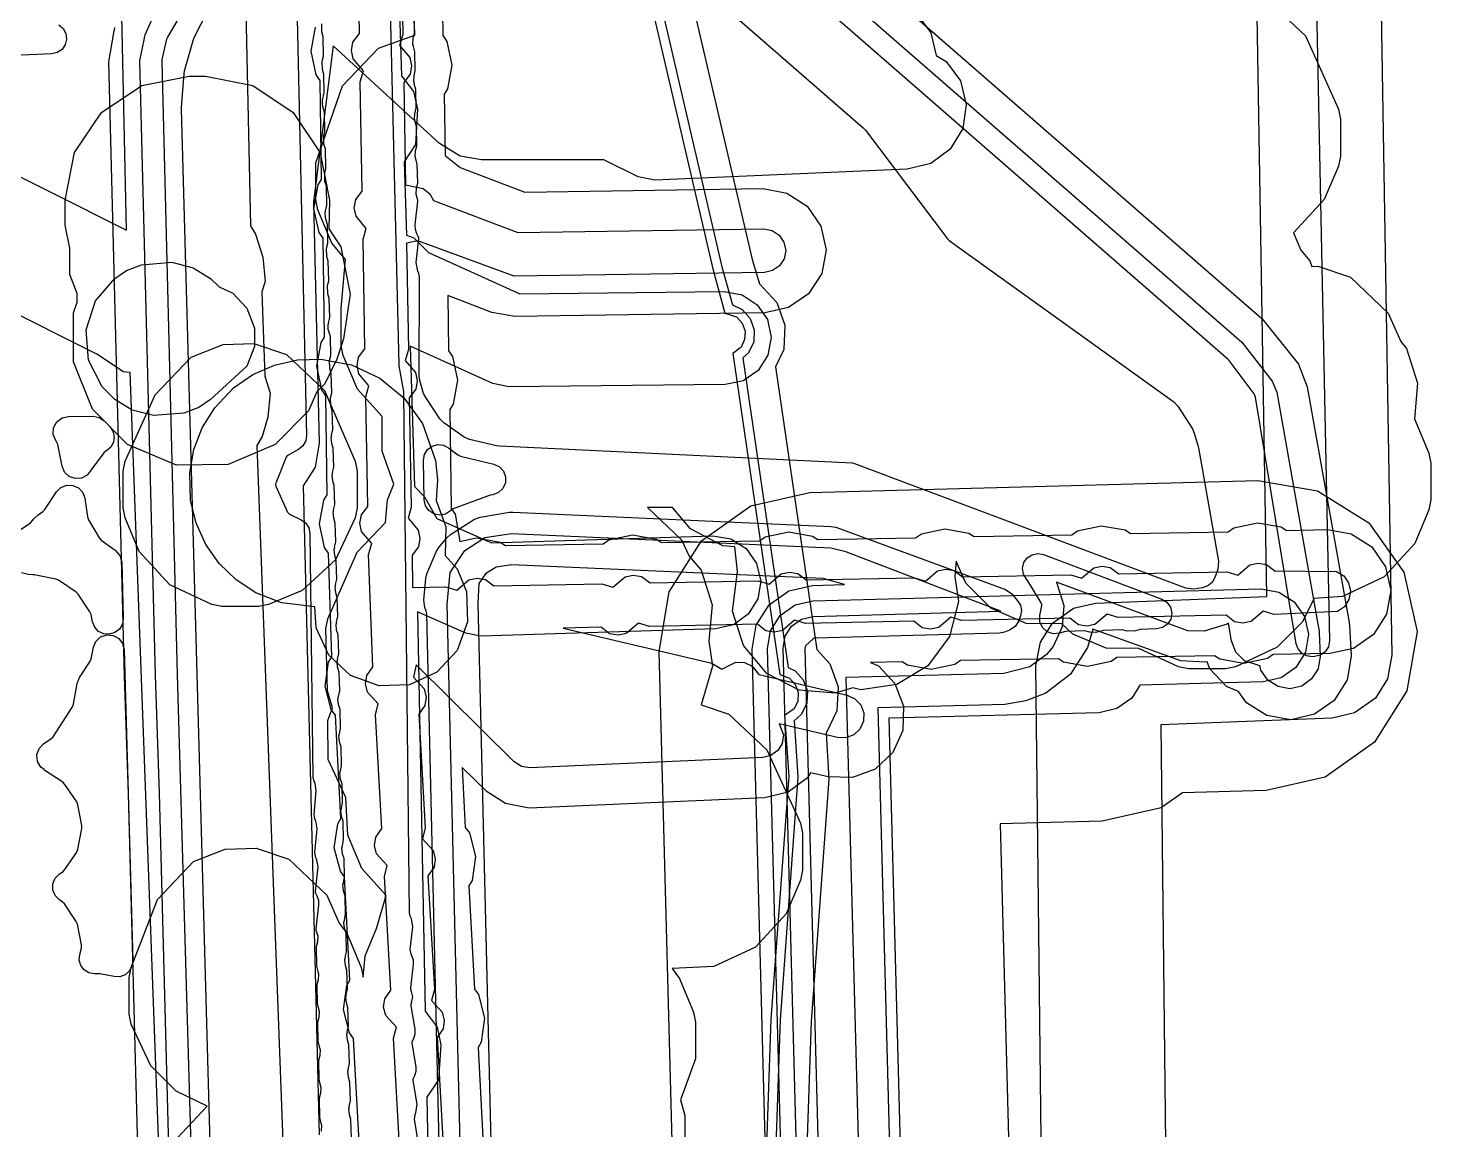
# Model space of a CAD drawing. Header units: metres. Extents: x 17722 to 17999, y 13535 to 15917.
# Drawn here: x 17803.15 to 17848.37, y 15459.91 to 15495.44 of the extents above; entities that cross this region are included whole.
import ezdxf

# ---------------------------------------------------------------- set-up
doc = ezdxf.new("R2010")
doc.units = ezdxf.units.M
for name, color, linetype in [('AI_GREENING_ALLOWED_ZONE', 4, 'Continuous'), ('AI_GREENING_EXCLUSIONS', 1, 'Continuous'), ('AI_GREENING_LAWN', 82, 'Continuous')]:
    doc.layers.add(name, color=color, linetype=linetype)

msp = doc.modelspace()

# ---------------------------------------------------------------- linework, layer by layer
at = {"layer": 'AI_GREENING_ALLOWED_ZONE'}
for points in [[(17804.14, 15495.546), (17804.28, 15495.428), (17804.368, 15495.267), (17804.392, 15495.085), (17804.349, 15494.907), (17804.245, 15494.756), (17804.094, 15494.653), (17803.916, 15494.612), (17801.223, 15494.489), (17801.028, 15494.519), (17800.86, 15494.621), (17800.745, 15494.781), (17800.7, 15494.973), (17800.65, 15496.595)], [(17802.894, 15479.268), (17803.228, 15479.49), (17803.296, 15479.559), (17803.334, 15479.614), (17803.472, 15479.752), (17803.622, 15479.853), (17803.69, 15479.921), (17804.069, 15480.487), (17804.21, 15480.628), (17804.396, 15480.702), (17804.596, 15480.697), (17804.778, 15480.615), (17804.913, 15480.467), (17804.979, 15480.279), (17805.064, 15479.679), (17805.095, 15479.588), (17805.439, 15479.004), (17805.51, 15478.927), (17805.957, 15478.613), (17806.11, 15478.441), (17806.17, 15478.218), (17806.22, 15476.407), (17806.22, 15476.407), (17806.191, 15476.225), (17806.098, 15476.065), (17805.953, 15475.951), (17805.776, 15475.896), (17805.592, 15475.91), (17805.425, 15475.99), (17805.299, 15476.124), (17805.23, 15476.296), (17805.182, 15476.533), (17805.146, 15476.623), (17804.767, 15477.19), (17804.698, 15477.258), (17804.131, 15477.637), (17804.042, 15477.674), (17803.346, 15477.812), (17803.304, 15477.817), (17803.152, 15477.821), (17802.942, 15477.873)]]:
    msp.add_lwpolyline(points, dxfattribs=at)
for points in [[(17805.185, 15481.194), (17805.059, 15481.03), (17804.878, 15480.932), (17804.672, 15480.915), (17804.477, 15480.983), (17804.326, 15481.124), (17804.245, 15481.314), (17804.106, 15482.011), (17804.069, 15482.101), (17804.042, 15482.142), (17803.964, 15482.341), (17803.976, 15482.554), (17804.076, 15482.743), (17804.246, 15482.873), (17804.454, 15482.92), (17805.249, 15482.925), (17805.444, 15482.887), (17805.609, 15482.775), (17805.786, 15482.595), (17805.887, 15482.446), (17805.928, 15482.27), (17805.905, 15482.091), (17805.819, 15481.932), (17805.683, 15481.814), (17805.67, 15481.807), (17805.598, 15481.742), (17805.187, 15481.198), (17805.185, 15481.194)], [(17803.669, 15471.537), (17803.563, 15471.611), (17803.455, 15471.796), (17803.434, 15472.009), (17803.504, 15472.211), (17803.653, 15472.366), (17803.886, 15472.522), (17803.956, 15472.592), (17804.581, 15473.553), (17804.618, 15473.646), (17804.732, 15474.313), (17804.809, 15474.507), (17805.146, 15475.01), (17805.182, 15475.099), (17805.258, 15475.478), (17805.339, 15475.668), (17805.491, 15475.809), (17805.686, 15475.877), (17805.892, 15475.859), (17806.074, 15475.76), (17806.2, 15475.596), (17806.248, 15475.394), (17806.526, 15465.362), (17806.499, 15465.186), (17806.412, 15465.03), (17806.276, 15464.915), (17806.108, 15464.855), (17805.929, 15464.858), (17805.521, 15464.939), (17805.477, 15464.944), (17805.289, 15464.948), (17805.114, 15464.983), (17804.962, 15465.079), (17804.854, 15465.221), (17804.803, 15465.393), (17804.815, 15465.572), (17804.868, 15465.778), (17804.871, 15465.887), (17804.739, 15466.549), (17804.702, 15466.639), (17804.324, 15467.206), (17804.255, 15467.274), (17804.163, 15467.336), (17804.025, 15467.474), (17803.95, 15467.654), (17803.95, 15467.849), (17804.025, 15468.029), (17804.163, 15468.167), (17804.272, 15468.24), (17804.341, 15468.309), (17804.719, 15468.875), (17804.756, 15468.965), (17804.889, 15469.634), (17804.889, 15469.73), (17804.756, 15470.399), (17804.719, 15470.488), (17804.341, 15471.055), (17804.272, 15471.123), (17803.664, 15471.53), (17803.669, 15471.537)]]:
    msp.add_lwpolyline(points, close=True, dxfattribs=at)
at = {"layer": 'AI_GREENING_EXCLUSIONS'}
for points in [[(17781.596, 15501.345), (17806.32, 15488.923), (17805.366, 15532.885)], [(17781.596, 15501.345), (17806.32, 15488.923), (17805.366, 15532.885)], [(17809.383, 15532.128), (17810.317, 15489.068), (17810.481, 15488.793), (17810.721, 15488.054), (17810.796, 15487.277), (17810.69, 15486.929), (17810.779, 15484.215), (17810.95, 15483.672), (17810.882, 15482.895), (17810.695, 15482.275), (17810.529, 15481.986), (17811.507, 15455.805)], [(17809.383, 15532.128), (17810.317, 15489.068), (17810.481, 15488.793), (17810.721, 15488.054), (17810.796, 15487.277), (17810.69, 15486.929), (17810.779, 15484.215), (17810.95, 15483.672), (17810.882, 15482.895), (17810.695, 15482.275), (17810.529, 15481.986), (17811.507, 15455.805)], [(17846.455, 15514.793), (17847.112, 15475.226), (17846.972, 15474.458), (17846.581, 15473.835), (17845.908, 15473.358), (17845.19, 15473.195), (17839.663, 15472.978), (17840.458, 15401.539), (17843.063, 15298.501), (17845.054, 15183.374)], [(17840.715, 15202.784), (17839.063, 15298.423), (17836.459, 15401.452), (17835.641, 15474.878), (17835.785, 15475.645), (17836.172, 15476.258), (17836.855, 15476.739), (17837.563, 15476.898), (17843.08, 15477.115), (17842.49, 15512.663)], [(17814.852, 15504.535), (17815.188, 15493.902), (17815.574, 15493.398), (17815.707, 15492.828), (17815.645, 15491.692), (17815.276, 15491.13), (17815.351, 15488.763), (17815.589, 15488.676), (17816.057, 15488.204), (17819.007, 15486.877), (17825.592, 15486.951), (17826.167, 15486.843), (17826.658, 15486.523), (17826.988, 15486.04), (17827.109, 15485.468), (17827.001, 15484.892), (17826.681, 15484.402), (17826.199, 15484.071), (17825.626, 15483.951), (17818.648, 15483.874), (17818.135, 15483.981), (17815.464, 15485.181), (17815.607, 15480.656), (17815.934, 15480.329), (17816.328, 15479.632), (17818.087, 15478.843), (17825.222, 15479.065), (17825.8, 15478.969), (17826.296, 15478.659), (17826.636, 15478.183), (17826.768, 15477.612), (17826.672, 15477.035), (17826.362, 15476.539), (17825.886, 15476.198), (17825.316, 15476.066), (17817.745, 15475.834), (17817.258, 15475.93), (17815.705, 15476.623), (17815.954, 15463.741), (17816.334, 15463.232), (17816.459, 15462.66), (17816.384, 15461.525), (17816.008, 15460.968), (17816.264, 15447.724)], [(17815.14, 15459.204), (17814.934, 15462.87), (17815.023, 15463.226), (17814.681, 15463.604), (17814.613, 15463.868), (17814.651, 15464.139), (17814.847, 15464.417), (17814.642, 15468.083), (17814.731, 15468.439), (17814.388, 15468.817), (17814.32, 15469.081), (17814.358, 15469.352), (17814.555, 15469.63), (17814.349, 15473.296), (17814.438, 15473.652), (17814.096, 15474.03), (17814.028, 15474.294), (17814.066, 15474.565), (17814.262, 15474.843), (17814.128, 15478.468), (17814.231, 15478.821), (17813.904, 15479.212), (17813.846, 15479.479), (17813.894, 15479.747), (17814.101, 15480.018), (17814.039, 15483.55), (17814.141, 15483.903), (17813.814, 15484.293), (17813.756, 15484.56), (17813.804, 15484.829), (17814.011, 15485.099), (17813.949, 15488.631), (17814.051, 15488.984), (17813.724, 15489.374), (17813.666, 15489.641), (17813.714, 15489.91), (17813.921, 15490.181), (17813.859, 15493.712), (17813.961, 15494.065), (17813.634, 15494.455), (17813.576, 15494.722), (17813.624, 15494.991), (17813.831, 15495.262), (17813.769, 15498.793)], [(17815.17, 15498.768), (17815.232, 15495.237), (17815.129, 15494.884), (17815.457, 15494.493), (17815.515, 15494.226), (17815.466, 15493.958), (17815.259, 15493.687), (17815.318, 15490.382), (17815.887, 15490.274), (17816.099, 15490.102), (17816.215, 15489.887), (17818.938, 15488.846), (17826.865, 15488.964), (17827.133, 15488.915), (17827.363, 15488.766), (17827.518, 15488.541), (17827.575, 15488.274), (17827.526, 15488.006), (17827.377, 15487.776), (17827.153, 15487.621), (17826.886, 15487.564), (17818.824, 15487.445), (17815.715, 15488.579), (17815.351, 15488.503), (17815.412, 15485.074), (17815.309, 15484.721), (17815.637, 15484.331), (17815.695, 15484.064), (17815.646, 15483.795), (17815.439, 15483.524), (17815.502, 15479.993), (17815.399, 15479.64), (17815.727, 15479.25), (17815.785, 15478.983), (17815.736, 15478.714), (17815.529, 15478.443), (17815.547, 15477.403), (17816.615, 15477.424), (17816.968, 15477.322), (17817.358, 15477.65), (17817.625, 15477.708), (17817.893, 15477.66), (17818.165, 15477.454), (17821.651, 15477.52), (17822.004, 15477.418), (17822.394, 15477.746), (17822.661, 15477.805), (17822.93, 15477.757), (17823.201, 15477.55), (17826.687, 15477.617), (17827.04, 15477.515), (17827.43, 15477.843), (17827.697, 15477.902), (17827.966, 15477.854), (17828.237, 15477.647), (17831.724, 15477.714), (17832.077, 15477.612), (17832.466, 15477.94), (17832.733, 15477.999), (17833.002, 15477.951), (17833.273, 15477.744), (17836.76, 15477.811), (17837.113, 15477.709), (17837.503, 15478.037), (17837.77, 15478.096), (17838.038, 15478.047), (17838.31, 15477.841), (17841.796, 15477.908), (17842.149, 15477.806), (17842.539, 15478.134), (17842.806, 15478.192), (17843.075, 15478.144), (17843.346, 15477.938), (17845.333, 15477.923), (17845.563, 15477.775), (17845.719, 15477.551), (17845.777, 15477.284), (17845.729, 15477.015), (17845.582, 15476.785), (17845.358, 15476.629), (17843.323, 15476.537), (17842.97, 15476.639), (17842.58, 15476.311), (17842.313, 15476.253), (17842.044, 15476.301), (17841.773, 15476.507), (17838.286, 15476.44), (17837.933, 15476.542), (17837.544, 15476.214), (17837.277, 15476.156), (17837.008, 15476.204), (17836.737, 15476.41), (17833.25, 15476.343), (17832.897, 15476.445), (17832.507, 15476.117), (17832.24, 15476.059), (17831.972, 15476.107), (17831.7, 15476.314), (17828.214, 15476.247), (17827.861, 15476.349), (17827.471, 15476.02), (17827.204, 15475.962), (17826.935, 15476.01), (17826.664, 15476.217), (17823.178, 15476.149), (17822.825, 15476.252), (17822.435, 15475.923), (17822.168, 15475.865), (17821.899, 15475.913), (17821.628, 15476.12), (17820.403, 15476.096), (17825.195, 15474.961), (17825.511, 15474.774), (17825.971, 15474.995), (17826.243, 15474.985), (17826.492, 15474.871), (17826.703, 15474.604), (17829.556, 15473.929), (17829.805, 15473.816), (17829.992, 15473.617), (17830.088, 15473.362), (17830.08, 15473.089), (17829.967, 15472.84), (17829.768, 15472.653), (17829.513, 15472.557), (17829.24, 15472.565), (17827.368, 15473.008), (17827.502, 15472.649), (17827.46, 15472.379), (17827.318, 15472.145), (17827.098, 15471.984), (17826.833, 15471.919), (17819.329, 15471.59), (17819.059, 15471.632), (17818.806, 15471.792), (17815.661, 15474.91), (17815.574, 15474.515), (17815.916, 15474.137), (17815.985, 15473.873), (17815.946, 15473.603), (17815.75, 15473.324), (17815.955, 15469.659), (17815.866, 15469.302), (17816.209, 15468.925), (17816.277, 15468.66), (17816.239, 15468.39), (17816.042, 15468.111), (17816.248, 15464.446), (17816.159, 15464.089), (17816.501, 15463.712), (17816.569, 15463.447), (17816.531, 15463.177), (17816.335, 15462.898), (17816.54, 15459.233)], [(17816.476, 15498.392), (17816.521, 15495.197), (17816.649, 15495.012), (17816.815, 15494.249), (17816.676, 15493.481), (17816.566, 15493.311), (17816.601, 15491.337), (17817.078, 15490.949), (17819.169, 15490.15), (17826.845, 15490.264), (17827.613, 15490.123), (17828.268, 15489.699), (17828.711, 15489.057), (17828.875, 15488.294), (17828.734, 15487.526), (17828.31, 15486.871), (17827.668, 15486.428), (17826.905, 15486.264), (17818.844, 15486.145), (17818.1, 15486.276), (17816.681, 15486.818), (17816.7, 15485.035), (17816.829, 15484.849), (17816.995, 15484.087), (17816.856, 15483.319), (17816.746, 15483.148), (17816.79, 15479.953), (17816.919, 15479.768), (17817.064, 15478.891), (17817.6, 15479.008), (17818.368, 15478.87), (17818.539, 15478.761), (17821.689, 15478.809), (17821.874, 15478.938), (17822.636, 15479.105), (17823.404, 15478.967), (17823.575, 15478.858), (17826.725, 15478.906), (17826.91, 15479.035), (17827.672, 15479.202), (17828.44, 15479.064), (17828.611, 15478.955), (17831.761, 15479.003), (17831.946, 15479.132), (17832.708, 15479.298), (17833.476, 15479.161), (17833.647, 15479.051), (17836.797, 15479.1), (17836.982, 15479.228), (17837.745, 15479.395), (17838.513, 15479.258), (17838.684, 15479.148), (17841.834, 15479.196), (17842.019, 15479.325), (17842.781, 15479.492), (17843.549, 15479.355), (17843.72, 15479.245), (17845.039, 15479.27), (17845.807, 15479.133), (17846.464, 15478.712), (17846.91, 15478.072), (17847.077, 15477.309), (17846.94, 15476.541), (17846.519, 15475.884), (17845.878, 15475.438), (17845.116, 15475.271), (17843.285, 15475.248), (17843.1, 15475.12), (17842.338, 15474.953), (17841.57, 15475.09), (17841.399, 15475.2), (17838.249, 15475.152), (17838.064, 15475.023), (17837.302, 15474.856), (17836.534, 15474.993), (17836.363, 15475.103), (17833.213, 15475.055), (17833.028, 15474.926), (17832.265, 15474.759), (17831.497, 15474.897), (17831.326, 15475.006), (17830.312, 15474.987), (17830.561, 15474.874), (17831.095, 15474.305), (17831.371, 15473.575), (17831.346, 15472.795), (17831.025, 15472.084), (17830.456, 15471.55), (17829.726, 15471.274), (17828.946, 15471.299), (17828.377, 15471.433), (17828.277, 15471.267), (17827.648, 15470.806), (17826.89, 15470.62), (17819.307, 15470.289), (17818.541, 15470.438), (17817.948, 15470.815), (17817.148, 15471.605), (17817.245, 15469.669), (17817.38, 15469.489), (17817.575, 15468.733), (17817.466, 15467.96), (17817.363, 15467.785), (17817.537, 15464.456), (17817.672, 15464.276), (17817.867, 15463.52), (17817.758, 15462.747), (17817.655, 15462.572), (17817.829, 15459.243)], [(17827.161, 15498.489), (17842.273, 15485.31), (17843.259, 15484.062), (17843.401, 15483.699), (17844.73, 15476.225), (17844.769, 15476.008), (17844.783, 15475.635), (17844.793, 15475.523), (17844.789, 15475.483), (17844.802, 15475.174), (17844.737, 15474.796), (17844.736, 15474.784), (17844.528, 15474.454), (17844.209, 15474.228), (17843.829, 15474.142), (17843.444, 15474.208), (17843.114, 15474.416), (17843.099, 15474.443), (17842.889, 15474.741), (17842.873, 15474.848), (17842.856, 15474.878), (17842.358, 15475.037), (17842.087, 15475.319), (17841.946, 15475.682), (17841.849, 15476.251), (17841.806, 15476.221), (17841.06, 15475.993), (17840.537, 15476.011), (17836.304, 15477.574), (17836.538, 15476.82), (17836.482, 15476.131), (17836.196, 15475.506), (17835.982, 15475.245), (17835.439, 15474.849), (17834.607, 15474.636), (17829.515, 15474.5), (17830.937, 15421.012)], [(17807.511, 15455.607), (17806.439, 15484.333), (17806.23, 15484.361), (17805.37, 15484.923), (17779.81, 15497.765)], [(17807.511, 15455.607), (17806.439, 15484.333), (17806.23, 15484.361), (17805.37, 15484.923), (17779.81, 15497.765)], [(17829.728, 15497.577), (17842.931, 15486.063), (17844.102, 15484.601), (17844.386, 15483.874), (17845.725, 15476.339), (17845.725, 15476.338), (17845.753, 15476.183), (17845.801, 15475.2), (17845.801, 15475.2), (17845.802, 15475.195), (17845.67, 15474.426), (17845.254, 15473.765), (17844.616, 15473.315), (17843.855, 15473.142), (17843.086, 15473.274), (17842.426, 15473.69), (17842.174, 15474.047), (17841.785, 15474.217), (17841.245, 15474.78), (17841.156, 15475.007), (17841.093, 15474.994), (17840.309, 15475.037), (17837.469, 15476.061), (17837.307, 15475.469), (17836.755, 15474.611), (17835.958, 15473.994), (17835.319, 15473.745), (17834.634, 15473.636), (17830.541, 15473.527), (17831.91, 15422.038)], [(17822.967, 15497.373), (17825.226, 15487.676), (17825.616, 15486.254), (17825.99, 15486.13), (17826.173, 15485.928), (17826.264, 15485.67), (17826.25, 15485.397), (17826.133, 15485.151), (17825.865, 15484.944), (17827.384, 15474.597), (17827.7, 15474.476), (17827.883, 15474.274), (17827.974, 15474.016), (17827.96, 15473.743), (17827.843, 15473.497), (17827.531, 15473.275), (17827.67, 15471.316), (17827.093, 15463.486), (17826.949, 15459.105)], [(17823.296, 15497.285), (17825.518, 15487.745), (17825.862, 15486.517), (17826.169, 15486.371), (17826.43, 15486.081), (17826.561, 15485.714), (17826.541, 15485.324), (17826.374, 15484.972), (17826.189, 15484.805), (17827.654, 15474.824), (17827.879, 15474.717), (17828.14, 15474.427), (17828.271, 15474.06), (17828.251, 15473.67), (17828.084, 15473.318), (17827.845, 15473.102), (17827.97, 15471.295), (17827.393, 15463.468), (17827.249, 15459.088)], [(17824.364, 15497.12), (17826.491, 15487.977), (17826.729, 15487.19), (17827.289, 15486.594), (17827.551, 15485.859), (17827.511, 15485.08), (17827.242, 15484.514), (17828.579, 15475.405), (17828.999, 15474.94), (17829.261, 15474.205), (17829.221, 15473.426), (17828.877, 15472.712), (17828.967, 15471.225), (17828.391, 15463.406), (17828.247, 15459.032)], [(17807.955, 15459.651), (17808.929, 15460.677), (17807.92, 15461.166), (17807.109, 15461.977), (17806.478, 15463.323), (17806.413, 15463.646), (17806.413, 15464.833), (17806.478, 15465.156), (17807.319, 15467.343), (17808.479, 15468.565), (17809.509, 15468.972), (17810.503, 15468.999), (17811.553, 15468.647), (17812.777, 15467.488), (17812.777, 15467.488), (17813.177, 15466.581), (17813.433, 15466.239), (17813.886, 15465.156), (17813.951, 15464.835), (17814.016, 15465.529), (17814.384, 15466.408), (17814.692, 15467.476), (17813.915, 15468.339), (17813.461, 15469.423), (17813.396, 15470.634), (17812.825, 15471.853), (17812.811, 15473.111), (17812.969, 15473.524), (17812.808, 15474.076), (17812.749, 15476.074), (17812.814, 15476.397), (17813.756, 15478.538), (17814.669, 15479.499), (17814.734, 15480.232), (17814.945, 15480.736), (17814.568, 15481.803), (17814.568, 15482.914), (17813.766, 15483.802), (17813.312, 15484.885), (17813.247, 15485.207), (17813.247, 15486.395), (17813.38, 15487.98), (17812.944, 15488.502), (17812.49, 15489.586), (17812.425, 15489.908), (17812.425, 15491.095), (17813.291, 15493.575), (17814.451, 15494.797), (17815.619, 15495.208), (17815.573, 15496.623)], [(17843.102, 15496.346), (17844.326, 15495.187), (17845.389, 15492.826), (17845.454, 15492.503), (17845.454, 15491.316), (17845.389, 15490.993), (17844.936, 15489.91), (17843.947, 15488.836), (17844.181, 15488.281), (17844.472, 15487.935), (17844.529, 15487.755), (17844.725, 15487.761), (17845.775, 15487.409), (17846.999, 15486.25), (17847.401, 15485.335), (17847.59, 15485.11), (17847.944, 15483.994), (17847.844, 15482.837), (17848.308, 15481.737), (17848.373, 15481.414), (17848.373, 15480.227), (17848.308, 15479.904), (17847.855, 15478.821), (17846.867, 15477.747), (17845.52, 15477.117), (17844.611, 15477.052), (17844.225, 15476.291), (17843.415, 15475.48), (17842.068, 15474.85), (17841.746, 15474.785), (17840.558, 15474.785), (17840.236, 15474.85), (17838.956, 15475.435), (17837.909, 15475.451), (17836.826, 15475.904), (17836.479, 15476.23), (17835.329, 15476.244), (17834.189, 15476.736), (17833.378, 15477.547), (17833.067, 15478.257), (17833.021, 15477.759), (17833.139, 15476.956), (17832.854, 15475.821), (17832.156, 15474.881), (17831.152, 15474.28), (17829.994, 15474.109), (17829.739, 15474.173), (17829.172, 15473.994), (17828.006, 15474.094), (17826.967, 15474.633), (17826.213, 15475.529), (17825.86, 15476.645), (17826.015, 15477.916), (17825.935, 15478.719), (17825.549, 15478.752), (17824.51, 15479.292), (17823.929, 15479.981), (17823.119, 15479.981), (17824.22, 15478.938), (17824.467, 15478.411), (17824.848, 15477.958), (17825.202, 15476.842), (17825.098, 15475.669), (17825.217, 15474.866), (17824.853, 15473.625), (17825.738, 15473.325), (17826.962, 15472.166), (17828.046, 15469.801), (17828.111, 15469.479), (17828.111, 15468.291), (17828.046, 15467.969), (17827.593, 15466.885), (17826.605, 15465.812), (17825.258, 15465.181), (17823.911, 15465.116), (17824.146, 15464.796), (17824.599, 15463.712), (17824.664, 15463.39), (17824.664, 15462.202), (17824.183, 15460.887), (17824.325, 15460.382), (17824.325, 15459.195)], [(17808.561, 15426.34), (17807.383, 15470.775), (17807.262, 15474.572), (17806.758, 15494.383), (17806.758, 15494.383), (17806.758, 15494.383), (17806.899, 15495.117), (17806.907, 15495.137), (17806.924, 15495.224), (17807.275, 15496.033)], [(17831.786, 15495.915), (17832.249, 15495.287), (17832.429, 15494.556), (17832.746, 15494.365), (17833.209, 15493.736), (17833.396, 15492.979), (17833.279, 15492.207), (17832.875, 15491.539), (17832.247, 15491.077), (17831.489, 15490.89), (17823.35, 15490.533), (17822.818, 15490.646), (17821.707, 15491.191), (17817.77, 15491.191), (17817.082, 15491.313), (17816.415, 15491.719), (17812.988, 15494.873), (17812.35, 15489.834), (17812.539, 15482.057), (17812.406, 15481.289), (17812.021, 15480.681), (17812.531, 15459.758)], [(17807.562, 15426.315), (17806.384, 15470.747), (17806.263, 15474.543), (17805.758, 15494.357), (17805.758, 15494.357), (17805.758, 15494.357), (17805.926, 15495.349), (17805.939, 15495.384), (17805.952, 15495.457)], [(17813.819, 15459.53), (17813.645, 15462.86), (17813.51, 15463.04), (17813.315, 15463.795), (17813.424, 15464.568), (17813.527, 15464.743), (17813.353, 15468.073), (17813.217, 15468.253), (17813.022, 15469.008), (17813.131, 15469.781), (17813.235, 15469.956), (17813.06, 15473.286), (17812.925, 15473.466), (17812.73, 15474.221), (17812.839, 15474.994), (17812.942, 15475.169), (17812.84, 15478.508), (17812.711, 15478.693), (17812.546, 15479.456), (17812.684, 15480.223), (17812.794, 15480.394), (17812.75, 15483.589), (17812.622, 15483.774), (17812.456, 15484.537), (17812.595, 15485.305), (17812.704, 15485.475), (17812.66, 15488.67), (17812.532, 15488.855), (17812.366, 15489.618), (17812.505, 15490.386), (17812.614, 15490.557), (17812.57, 15493.752), (17812.442, 15493.937), (17812.276, 15494.699), (17812.415, 15495.467)], [(17824.966, 15419.853), (17823.49, 15475.34), (17823.82, 15477.263), (17824.86, 15478.914), (17826.453, 15480.04), (17828.356, 15480.472), (17842.797, 15480.856), (17844.72, 15480.526), (17844.72, 15480.526), (17846.37, 15479.486), (17847.497, 15477.893), (17847.928, 15475.99), (17847.599, 15474.067), (17846.558, 15472.417), (17844.966, 15471.29), (17843.063, 15470.859), (17840.365, 15470.787), (17839.677, 15470.301), (17837.774, 15469.87), (17834.489, 15469.782), (17835.651, 15426.075)], [(17828.964, 15419.959), (17827.489, 15475.447), (17827.555, 15475.831), (17827.763, 15476.161), (17828.081, 15476.387), (17828.462, 15476.473), (17834.513, 15476.642), (17829.509, 15478.554), (17829.026, 15478.676), (17818.731, 15479.136), (17817.878, 15479.003), (17817.195, 15478.564), (17816.743, 15477.889), (17816.649, 15476.865), (17818.166, 15413.964)], [(17827.965, 15419.933), (17826.489, 15475.42), (17826.621, 15476.189), (17827.037, 15476.849), (17827.674, 15477.3), (17828.435, 15477.473), (17829.468, 15477.5), (17828.783, 15477.693), (17818.739, 15478.135), (17818.238, 15478.064), (17817.899, 15477.846), (17817.685, 15477.532), (17817.649, 15476.886), (17819.141, 15414.978)], [(17828.465, 15419.946), (17826.989, 15475.433), (17827.088, 15476.01), (17827.4, 15476.505), (17827.878, 15476.843), (17828.449, 15476.973), (17831.709, 15477.059), (17842.89, 15477.357), (17843.467, 15477.258), (17843.467, 15477.258), (17843.962, 15476.946), (17844.3, 15476.468), (17844.43, 15475.897), (17844.331, 15475.32), (17844.019, 15474.825), (17843.541, 15474.487), (17842.97, 15474.358), (17838.994, 15474.255), (17838.73, 15473.836), (17838.252, 15473.498), (17837.681, 15473.368), (17830.897, 15473.188), (17832.245, 15422.483)]]:
    msp.add_lwpolyline(points, dxfattribs=at)
for points in [[(17804.346, 15489.092), (17804.346, 15489.894), (17804.65, 15491.425), (17805.518, 15492.722), (17806.815, 15493.59), (17808.346, 15493.894), (17808.868, 15493.889), (17810.399, 15493.585), (17811.696, 15492.717), (17812.564, 15491.42), (17812.868, 15489.889), (17812.846, 15488.972), (17813.234, 15488.392), (17813.538, 15486.861), (17813.317, 15485.42), (17813.105, 15484.765), (17812.712, 15483.975), (17812.463, 15483.708), (17812.191, 15483.095), (17811.111, 15482.015), (17809.602, 15481.368), (17807.941, 15481.352), (17806.355, 15482.015), (17805.232, 15483.159), (17804.612, 15484.681), (17804.612, 15486.265), (17804.736, 15486.601), (17804.736, 15486.883), (17804.495, 15487.499), (17804.495, 15488.342), (17804.346, 15489.092)], [(17810.207, 15484.537), (17809.035, 15483.468), (17808.651, 15483.211), (17808.176, 15483.027), (17807.193, 15482.949), (17806.504, 15483.127), (17805.944, 15483.468), (17805.539, 15483.874), (17805.098, 15484.733), (17805.019, 15485.716), (17805.325, 15486.647), (17805.944, 15487.37), (17806.329, 15487.627), (17806.804, 15487.811), (17807.787, 15487.89), (17808.475, 15487.711), (17809.035, 15487.37), (17809.307, 15487.098), (17809.748, 15486.894), (17810.207, 15486.409), (17810.453, 15485.77), (17810.453, 15485.176), (17810.207, 15484.537)], [(17811.481, 15484.916), (17812.705, 15483.757), (17813.69, 15481.479), (17813.755, 15481.157), (17813.755, 15479.969), (17813.69, 15479.647), (17813.06, 15478.3), (17811.986, 15477.312), (17810.903, 15476.859), (17810.58, 15476.794), (17809.393, 15476.794), (17809.07, 15476.859), (17807.724, 15477.49), (17806.736, 15478.563), (17806.282, 15479.647), (17806.217, 15479.969), (17806.217, 15481.157), (17806.282, 15481.479), (17807.247, 15483.612), (17808.407, 15484.834), (17809.437, 15485.241), (17810.431, 15485.268), (17811.481, 15484.916)], [(17808.495, 15481.849), (17808.766, 15482.556), (17809.166, 15483.2), (17809.776, 15483.84), (17810.399, 15484.27), (17811.093, 15484.575), (17811.832, 15484.744), (17812.589, 15484.77), (17813.58, 15484.583), (17814.494, 15484.154), (17815.27, 15483.509), (17815.861, 15482.691), (17816.282, 15481.504), (17816.347, 15480.875), (17816.307, 15480.206), (17816.62, 15479.356), (17816.595, 15478.438), (17816.979, 15478.003), (17817.281, 15477.28), (17817.32, 15476.294), (17816.979, 15475.377), (17816.332, 15474.678), (17815.45, 15474.269), (17814.464, 15474.23), (17813.547, 15474.571), (17812.848, 15475.218), (17812.439, 15476.1), (17812.4, 15476.779), (17811.318, 15476.914), (17810.495, 15477.234), (17809.86, 15477.647), (17809.314, 15478.173), (17808.877, 15478.792), (17808.565, 15479.483), (17808.388, 15480.22), (17808.362, 15481.103), (17808.495, 15481.849)]]:
    msp.add_lwpolyline(points, close=True, dxfattribs=at)
at = {"layer": 'AI_GREENING_LAWN'}
for points in [[(17844.625, 15499.275), (17845.102, 15475.686), (17845.068, 15475.495), (17844.965, 15475.332), (17844.808, 15475.22), (17844.619, 15475.176), (17844.541, 15475.173), (17844.364, 15475.199), (17844.207, 15475.286), (17844.091, 15475.423), (17844.03, 15475.591), (17844.03, 15475.591), (17842.716, 15483.543), (17842.67, 15483.651), (17841.869, 15484.719), (17841.833, 15484.757), (17826.312, 15498.293)], [(17822.428, 15498.885), (17830.074, 15492.226), (17830.145, 15492.15), (17832.786, 15488.641), (17832.84, 15488.588), (17840.088, 15483.388), (17840.219, 15483.249), (17840.686, 15482.515), (17840.745, 15482.382), (17840.865, 15481.954), (17840.876, 15481.906), (17841.526, 15478.252), (17841.505, 15477.997), (17841.408, 15477.724), (17841.319, 15477.569), (17841.181, 15477.455), (17841.013, 15477.397), (17840.725, 15477.352), (17840.473, 15477.378), (17829.802, 15481.395), (17829.726, 15481.411), (17818.346, 15481.956), (17818.255, 15481.968), (17817.383, 15482.175), (17817.211, 15482.252), (17816.554, 15482.712), (17816.426, 15482.843), (17815.968, 15483.525), (17815.903, 15483.662), (17815.781, 15484.074), (17815.761, 15484.218), (17815.774, 15487.423), (17815.748, 15487.533), (17815.711, 15487.607), (17815.662, 15487.883), (17815.744, 15488.653), (17815.743, 15488.689), (17815.731, 15488.723), (17815.687, 15488.804), (17815.637, 15488.946), (17815.632, 15489.096), (17815.718, 15489.86), (17815.716, 15489.898), (17815.69, 15489.97), (17815.696, 15489.972), (17815.657, 15490.087), (17815.669, 15490.277), (17815.71, 15490.437), (17815.698, 15491.045), (17815.65, 15491.222), (17815.656, 15491.223), (17815.632, 15491.296), (17815.643, 15491.486), (17815.684, 15491.646), (17815.672, 15492.254), (17815.624, 15492.431), (17815.631, 15492.432), (17815.606, 15492.505), (17815.618, 15492.695), (17815.659, 15492.855), (17815.647, 15493.463), (17815.599, 15493.639), (17815.605, 15493.641), (17815.581, 15493.714), (17815.592, 15493.904), (17815.633, 15494.064), (17815.621, 15494.672), (17815.573, 15494.848), (17815.579, 15494.85), (17815.555, 15494.923), (17815.566, 15495.113), (17815.607, 15495.273), (17815.595, 15495.881)], [(17814.765, 15498.227), (17815.105, 15484.591), (17815.108, 15484.556), (17815.248, 15483.721), (17815.255, 15483.643), (17815.433, 15466.917), (17815.456, 15466.817), (17815.496, 15466.728), (17815.539, 15466.467), (17815.46, 15465.733), (17815.486, 15465.594), (17815.512, 15465.543), (17815.56, 15465.403), (17815.565, 15465.254), (17815.475, 15464.494), (17815.476, 15464.456), (17815.503, 15464.383), (17815.495, 15464.38), (17815.544, 15464.203), (17815.504, 15464.026), (17815.513, 15464.024), (17815.489, 15463.95), (17815.489, 15463.911), (17815.616, 15463.16), (17815.618, 15463.004), (17815.572, 15462.856), (17815.535, 15462.781), (17815.524, 15462.745), (17815.524, 15462.708), (17815.648, 15461.951), (17815.65, 15461.803), (17815.608, 15461.66), (17815.569, 15461.575), (17815.559, 15461.54), (17815.559, 15461.505), (17815.68, 15460.743), (17815.644, 15460.465), (17815.617, 15460.402), (17815.599, 15460.266), (17815.712, 15459.535)], [(17811.788, 15497.197), (17812.128, 15482.308), (17812.1, 15482.131), (17812.011, 15481.975), (17811.874, 15481.861), (17811.526, 15481.665), (17811.495, 15481.64), (17811.473, 15481.605), (17811.139, 15480.768), (17811.131, 15480.721), (17811.141, 15480.675), (17811.517, 15479.831), (17811.541, 15479.796), (17811.575, 15479.771), (17811.952, 15479.59), (17812.101, 15479.481), (17812.2, 15479.326), (17812.236, 15479.145), (17812.328, 15471.288), (17812.348, 15471.192), (17812.392, 15471.09), (17812.431, 15470.844), (17812.359, 15470.084), (17812.381, 15469.957), (17812.416, 15469.881), (17812.46, 15469.62), (17812.384, 15468.867), (17812.408, 15468.733), (17812.439, 15468.671), (17812.489, 15468.395), (17812.405, 15467.613), (17812.406, 15467.577), (17812.418, 15467.543), (17812.462, 15467.461), (17812.511, 15467.32), (17812.517, 15467.171), (17812.43, 15466.395), (17812.431, 15466.357), (17812.458, 15466.285), (17812.452, 15466.282), (17812.49, 15466.167), (17812.478, 15465.977), (17812.437, 15465.817), (17812.448, 15465.197), (17812.496, 15465.021), (17812.49, 15465.019), (17812.514, 15464.946), (17812.503, 15464.757), (17812.461, 15464.597), (17812.473, 15463.977), (17812.521, 15463.8), (17812.514, 15463.799), (17812.539, 15463.726), (17812.527, 15463.536), (17812.486, 15463.376), (17812.497, 15462.756), (17812.545, 15462.58), (17812.539, 15462.578), (17812.563, 15462.505), (17812.551, 15462.316), (17812.51, 15462.156), (17812.521, 15461.536), (17812.569, 15461.359), (17812.563, 15461.358), (17812.587, 15461.285), (17812.575, 15461.095), (17812.534, 15460.935), (17812.545, 15460.315), (17812.593, 15460.139), (17812.587, 15460.137), (17812.611, 15460.064), (17812.6, 15459.875)], [(17808.257, 15496.202), (17807.643, 15495.148), (17807.616, 15495.08), (17807.465, 15494.432), (17807.458, 15494.369), (17807.962, 15474.594), (17809.684, 15414.863)], [(17809.178, 15453.658), (17808.097, 15492.834), (17808.099, 15492.885), (17808.179, 15493.969), (17808.197, 15494.067), (17808.471, 15495.043), (17808.506, 15495.134), (17808.932, 15495.975)], [(17813.575, 15459.65), (17813.558, 15460.251), (17813.509, 15460.409), (17813.489, 15460.598), (17813.51, 15460.672), (17813.504, 15460.673), (17813.543, 15460.852), (17813.526, 15461.453), (17813.478, 15461.611), (17813.457, 15461.8), (17813.478, 15461.874), (17813.472, 15461.875), (17813.512, 15462.053), (17813.495, 15462.655), (17813.446, 15462.813), (17813.426, 15463.001), (17813.447, 15463.075), (17813.44, 15463.077), (17813.48, 15463.255), (17813.463, 15463.856), (17813.414, 15464.014), (17813.394, 15464.203), (17813.415, 15464.277), (17813.409, 15464.279), (17813.448, 15464.457), (17813.431, 15465.058), (17813.383, 15465.216), (17813.363, 15465.405), (17813.383, 15465.479), (17813.377, 15465.48), (17813.417, 15465.659), (17813.4, 15466.26), (17813.351, 15466.418), (17813.331, 15466.607), (17813.352, 15466.681), (17813.346, 15466.682), (17813.385, 15466.86), (17813.368, 15467.462), (17813.32, 15467.62), (17813.299, 15467.809), (17813.32, 15467.882), (17813.314, 15467.884), (17813.354, 15468.062), (17813.337, 15468.664), (17813.288, 15468.821), (17813.268, 15469.01), (17813.289, 15469.084), (17813.282, 15469.086), (17813.322, 15469.264), (17813.305, 15469.865), (17813.256, 15470.023), (17813.236, 15470.212), (17813.257, 15470.286), (17813.251, 15470.287), (17813.29, 15470.466), (17813.273, 15471.067), (17813.225, 15471.225), (17813.205, 15471.414), (17813.225, 15471.488), (17813.219, 15471.489), (17813.259, 15471.668), (17813.242, 15472.269), (17813.193, 15472.427), (17813.173, 15472.616), (17813.194, 15472.69), (17813.188, 15472.691), (17813.227, 15472.869), (17813.21, 15473.471), (17813.162, 15473.629), (17813.141, 15473.818), (17813.162, 15473.891), (17813.156, 15473.893), (17813.196, 15474.071), (17813.179, 15474.672), (17813.13, 15474.83), (17813.11, 15475.019), (17813.131, 15475.093), (17813.124, 15475.095), (17813.164, 15475.273), (17813.147, 15475.874), (17813.098, 15476.032), (17813.078, 15476.221), (17813.099, 15476.295), (17813.093, 15476.296), (17813.132, 15476.475), (17813.115, 15477.076), (17813.067, 15477.234), (17813.047, 15477.423), (17813.067, 15477.497), (17813.061, 15477.498), (17813.101, 15477.677), (17813.084, 15478.278), (17813.035, 15478.436), (17813.015, 15478.625), (17813.036, 15478.699), (17813.029, 15478.7), (17813.069, 15478.878), (17813.052, 15479.482), (17813.004, 15479.64), (17812.983, 15479.829), (17813.004, 15479.903), (17812.998, 15479.904), (17813.038, 15480.082), (17813.02, 15480.688), (17812.972, 15480.846), (17812.952, 15481.035), (17812.972, 15481.109), (17812.966, 15481.11), (17813.006, 15481.289), (17812.989, 15481.894), (17812.94, 15482.052), (17812.92, 15482.241), (17812.941, 15482.315), (17812.934, 15482.317), (17812.974, 15482.495), (17812.957, 15483.101), (17812.91, 15483.254), (17812.903, 15483.522), (17812.942, 15483.678), (17812.925, 15484.307), (17812.878, 15484.46), (17812.871, 15484.729), (17812.91, 15484.884), (17812.895, 15485.49), (17812.846, 15485.666), (17812.849, 15485.666), (17812.829, 15485.718), (17812.825, 15485.882), (17812.842, 15485.935), (17812.839, 15485.936), (17812.879, 15486.114), (17812.862, 15486.72), (17812.815, 15486.873), (17812.808, 15487.141), (17812.847, 15487.297), (17812.83, 15487.926), (17812.783, 15488.079), (17812.776, 15488.347), (17812.815, 15488.503), (17812.8, 15489.109), (17812.751, 15489.285), (17812.754, 15489.285), (17812.734, 15489.337), (17812.73, 15489.501), (17812.747, 15489.554), (17812.744, 15489.554), (17812.784, 15489.733), (17812.767, 15490.339), (17812.72, 15490.492), (17812.712, 15490.76), (17812.751, 15490.916), (17812.735, 15491.545), (17812.688, 15491.698), (17812.681, 15491.966), (17812.72, 15492.122), (17812.705, 15492.728), (17812.657, 15492.903), (17812.66, 15492.904), (17812.642, 15492.954), (17812.638, 15493.118), (17812.655, 15493.17), (17812.652, 15493.171), (17812.694, 15493.348), (17812.684, 15493.954), (17812.638, 15494.108), (17812.635, 15494.376), (17812.675, 15494.531), (17812.666, 15495.161), (17812.621, 15495.315), (17812.617, 15495.582)], [(17817.472, 15413.75), (17816.006, 15476.557), (17815.989, 15476.642), (17815.941, 15476.764), (17815.908, 15476.993), (17815.973, 15477.695), (17816.01, 15477.844), (17816.319, 15478.572), (17816.394, 15478.695), (17816.652, 15479.007), (17816.767, 15479.108), (17817.538, 15479.604), (17817.729, 15479.677), (17818.675, 15479.829), (17818.777, 15479.835), (17829.035, 15479.375), (17829.185, 15479.345), (17834.655, 15477.344), (17834.863, 15477.199), (17835.051, 15476.979), (17835.139, 15476.83), (17835.171, 15476.66), (17835.143, 15476.489), (17835.087, 15476.329), (17834.973, 15476.146), (17834.792, 15476.027), (17834.625, 15475.964), (17834.462, 15475.932), (17828.527, 15475.774), (17828.484, 15475.765), (17828.447, 15475.741), (17828.227, 15475.531), (17828.2, 15475.491), (17828.191, 15475.442), (17829.663, 15420.027)]]:
    msp.add_lwpolyline(points, dxfattribs=at)
for points in [[(17816.858, 15479.936), (17816.775, 15479.884), (17816.767, 15479.876), (17816.605, 15479.773), (17816.417, 15479.738), (17816.229, 15479.777), (17816.07, 15479.883), (17815.962, 15480.041), (17815.922, 15480.229), (17815.898, 15481.507), (17815.929, 15481.691), (17816.026, 15481.85), (17816.174, 15481.963), (17816.353, 15482.014), (17816.538, 15481.996), (17816.704, 15481.911), (17817, 15481.682), (17817.093, 15481.637), (17818.169, 15481.377), (17818.345, 15481.295), (17818.477, 15481.152), (17818.545, 15480.969), (17818.537, 15480.775), (17818.456, 15480.598), (17818.313, 15480.465), (17818.131, 15480.397), (17818.043, 15480.383), (17816.858, 15479.936)], [(17839.86, 15476.93), (17839.974, 15476.771), (17840.017, 15476.58), (17839.985, 15476.388), (17839.881, 15476.222), (17839.722, 15476.109), (17839.531, 15476.066), (17838.999, 15476.051), (17838.846, 15476.004), (17838.578, 15475.997), (17838.422, 15476.036), (17837.819, 15476.021), (17837.643, 15475.972), (17837.642, 15475.979), (17837.569, 15475.954), (17837.38, 15475.964), (17837.219, 15476.004), (17836.593, 15475.987), (17836.403, 15475.929), (17836.2, 15475.91), (17836.006, 15475.974), (17835.854, 15476.11), (17835.769, 15476.295), (17835.765, 15476.498), (17835.825, 15476.823), (17835.825, 15476.866), (17835.81, 15476.906), (17835.383, 15477.614), (17835.331, 15477.674), (17835.237, 15477.837), (17835.21, 15478.022), (17835.254, 15478.205), (17835.361, 15478.358), (17835.518, 15478.462), (17835.701, 15478.5), (17835.886, 15478.468), (17839.694, 15477.033), (17839.86, 15476.93)]]:
    msp.add_lwpolyline(points, close=True, dxfattribs=at)

doc.saveas('drawing.dxf')
